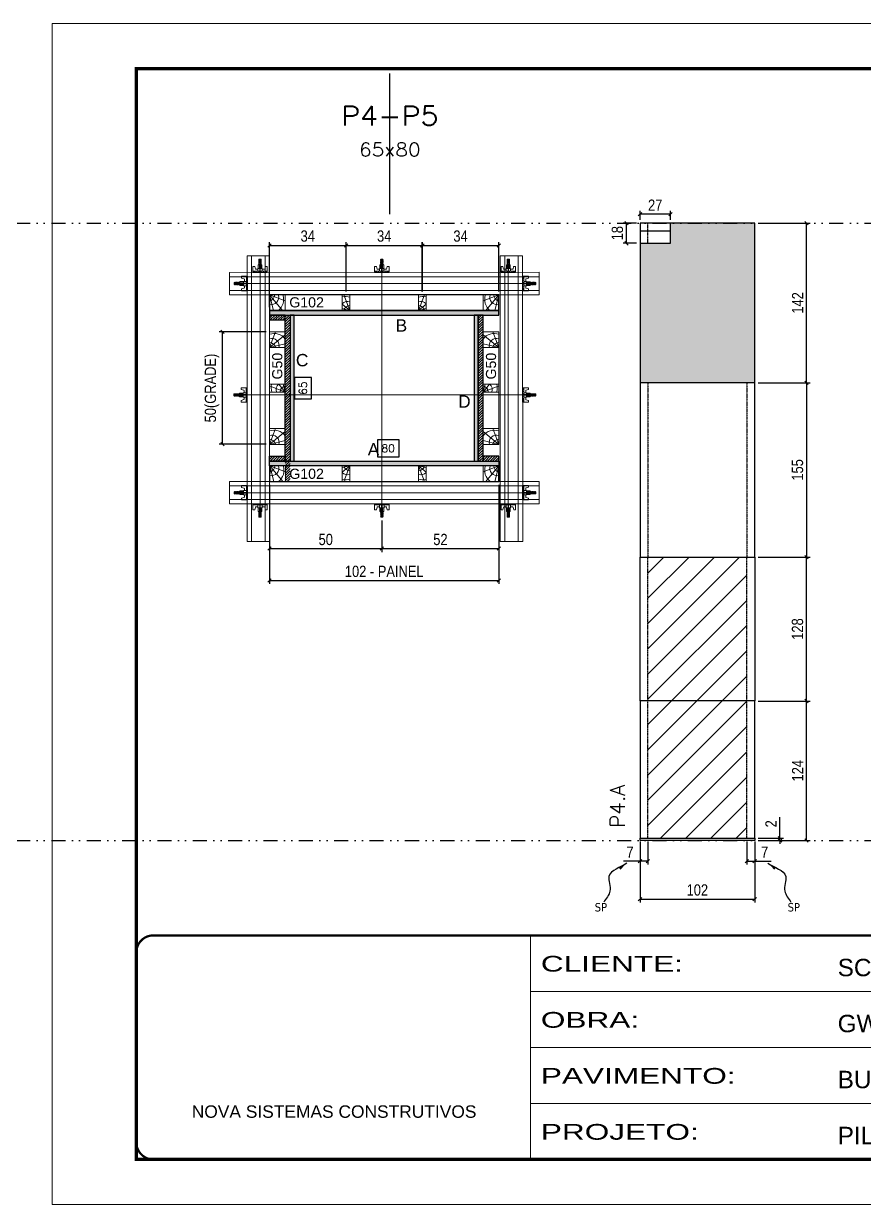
# Model space of a CAD drawing. Extents: x 13379 to 23315, y 867 to 16997.
# Drawn here: x 14361 to 15108, y 13501 to 14551 of the extents above; entities that cross this region are included whole.
import ezdxf
from ezdxf.enums import TextEntityAlignment as Align

# ---------------------------------------------------------------- set-up
doc = ezdxf.new("R2010")
doc.units = 0
for name, pattern in [('CONTINUO', [0]), ('DASHED', [0.75, 0.5, -0.25]), ('DIVIDE2', [0.625, 0.25, -0.125, 0, -0.125, 0, -0.125]), ('HIDDEN', [0.375, 0.25, -0.125])]:
    doc.linetypes.add(name, pattern=pattern)
for name, color, linetype in [('CHAPA', 1, 'Continuous'), ('COTA', 241, 'Continuous'), ('MEIO_PONT', 93, 'Continuous'), ('Nível', 160, 'Continuous'), ('Painéis', 200, 'Continuous'), ('SARR_2.2x7', 40, 'Continuous'), ('SARRAFO', 251, 'Continuous'), ('Sarrafo de Pressão', 42, 'HIDDEN'), ('texto', 7, 'Continuous'), ('Texto de Titulo', 7, 'Continuous'), ('Texto Qtd Sarr', 242, 'Continuous'), ('TEXTO_GERAL', 7, 'Continuous')]:
    doc.layers.add(name, color=color, linetype=linetype)
for name, color, linetype, lineweight in [('Folhas', 255, 'Continuous', 9), ('Hachura', 251, 'Continuous', 9), ('Madeira', 126, 'Continuous', 18), ('Perfil Metálico', 224, 'Continuous', 18), ('SARRAFO DE PRESSAO', 251, 'DASHED', 9), ('Texto Seção', 7, 'Continuous', 15)]:
    doc.layers.add(name, color=color, linetype=linetype, lineweight=lineweight)
doc.styles.add('ARIAL', font='arial.ttf')
doc.styles.add('COTA TECNICA', font='techl___.ttf', dxfattribs={"height": 10})
doc.styles.add('COTA TECNICA 2X', font='techl___.ttf', dxfattribs={"height": 10})
doc.styles.add('COTA TECNICA-50', font='techl___.ttf', dxfattribs={"height": 10})
doc.styles.add('REGUA-120', font='ROMANS.shx', dxfattribs={"height": 15})
doc.styles.add('ROMANS', font='romans.shx')
doc.styles.add('SANSSERIF', font='sas_____.pfb')
doc.styles.get("Standard").update_dxf_attribs({"font": 'arial.ttf'})
doc.styles.add('Tecnologia', font='')
doc.styles.get('Tecnologia').set_extended_font_data('Forgotten Futurist')
doc.dimstyles.new('COTA PAINEL-50', dxfattribs={"dimtxt": 10, "dimasz": 3, "dimexe": 3, "dimexo": 3, "dimgap": 3, "dimtad": 1, "dimdec": 1, "dimzin": 12, "dimdsep": 46, "dimtxsty": 'COTA TECNICA-50', "dimblk1": 'OBLIQUE', "dimblk2": 'OBLIQUE', "dimsah": 1, "dimcen": 0.9, "dimclrd": 4, "dimclre": 4, "dimclrt": 240, "dimadec": 1, "dimazin": 3, "dimtfac": 1, "dimtdec": 1, "dimtmove": 0, "dimatfit": 3, "dimfxl": 1, "dimtolj": 1, "dimtzin": 12, "dimarcsym": 0})
doc.dimstyles.new('PAINEL', dxfattribs={"dimtxt": 10, "dimasz": 3, "dimexe": 3, "dimexo": 3, "dimgap": 3, "dimtad": 1, "dimdec": 1, "dimzin": 12, "dimdsep": 46, "dimtxsty": 'COTA TECNICA', "dimblk1": 'OBLIQUE', "dimblk2": 'OBLIQUE', "dimsah": 1, "dimcen": 0.9, "dimclrd": 4, "dimclre": 4, "dimclrt": 240, "dimadec": 1, "dimazin": 3, "dimtfac": 1, "dimtdec": 1, "dimtmove": 0, "dimatfit": 3, "dimfxl": 1, "dimtolj": 1, "dimtzin": 12, "dimarcsym": 0})
doc.dimstyles.new('SECAO PILAR', dxfattribs={"dimtxt": 10, "dimasz": 3, "dimexe": 3, "dimexo": 3, "dimgap": 3, "dimtad": 1, "dimdec": 1, "dimlfac": 0.5, "dimzin": 12, "dimdsep": 46, "dimtxsty": 'COTA TECNICA 2X', "dimblk1": 'OBLIQUE', "dimblk2": 'OBLIQUE', "dimsah": 1, "dimcen": 0.9, "dimclrd": 256, "dimclre": 256, "dimclrt": 256, "dimadec": 1, "dimazin": 3, "dimtfac": 1, "dimtdec": 1, "dimtmove": 0, "dimatfit": 3, "dimfxl": 1, "dimtolj": 1, "dimtzin": 12, "dimarcsym": 0})
doc.dimstyles.new('SECÇÃO 2', dxfattribs={"dimtxt": 7, "dimasz": 6, "dimexe": 0.18, "dimexo": 2, "dimgap": -4, "dimtad": 3, "dimdec": 1, "dimlfac": 0.5, "dimzin": 12, "dimdsep": 46, "dimtxsty": 'ROMANS', "dimblk": 'ARCHTICK', "dimcen": 0.09, "dimse1": 1, "dimse2": 1, "dimsd1": 1, "dimsd2": 1, "dimclrd": 180, "dimclre": 5, "dimclrt": 1, "dimadec": 0, "dimazin": 3, "dimtfac": 1, "dimtdec": 1, "dimtofl": 0, "dimtmove": 0, "dimatfit": 3, "dimldrblk": 'ARCHTICK', "dimfxl": 1, "dimtolj": 1, "dimtzin": 0, "dimarcsym": 0})
doc.dimstyles.get("Standard").update_dxf_attribs({"dimtxt": 0.18, "dimasz": 0.18, "dimexe": 0.18, "dimexo": 0.0625, "dimgap": 0.09, "dimtad": 0, "dimtih": 1, "dimtoh": 1, "dimdec": 4, "dimzin": 0, "dimdsep": 46, "dimtxsty": 'Standard', "dimcen": 0.09, "dimadec": 0, "dimazin": 0, "dimtfac": 1, "dimtdec": 4, "dimtofl": 0, "dimtmove": 0, "dimatfit": 3, "dimfxl": 1, "dimtolj": 1, "dimtzin": 0, "dimarcsym": 0})

# ---------------------------------------------------------------- blocks, each defined once
blk = doc.blocks.new('9999999999')
at = {"color": 30, "linetype": 'CONTINUO'}
for p, q in [((98564.6, 34230.2), (98564.6, 34429.4)), ((98564.6, 34379.6), (99584, 34379.6)), ((98564.6, 34329.8), (99488, 34329.8)), ((99584, 34329.8), (99488, 34329.8)), ((99488, 34329.8), (99488, 34230.2)), ((98564.6, 34280), (99488, 34280))]:
    blk.add_line(p, q, dxfattribs=at)
at = {"color": 30, "linetype": 'CONTINUO', "const_width": 2}
blk.add_lwpolyline([(99584, 34230.2), (99584, 34414.4, 0.414214), (99569, 34429.4), (98229, 34429.4, 0.414214), (98214, 34414.4), (98214, 34245.2, 0.414214), (98229, 34230.2), (99584, 34230.2)], format="xyb", dxfattribs=at)
at = {"layer": 'Folhas'}
blk.add_lwpolyline([(98139, 34190.2), (99624, 34190.2), (99624, 35240.2), (98139, 35240.2)], close=True, dxfattribs=at)
at = {"layer": 'Folhas', "color": 30, "const_width": 3}
blk.add_lwpolyline([(98214, 34230.2), (99584, 34230.2), (99584, 35200.2), (98214, 35200.2)], close=True, dxfattribs=at)
at = {"color": 7, "linetype": 'Continuous', "ltscale": 5, "style": 'ARIAL'}
for s, height, p in [('SCHWARTZ', 15.48, (98837.7, 34393.1)), ('GWT', 15.48, (98837.7, 34343.3)), ('BUSINESS CENTER E LAZER', 15.483, (98837.7, 34293.5)), ('NOVA SISTEMAS CONSTRUTIVOS', 11.059, (98263.2, 34267.2)), ('PILARES', 15.48, (98837.7, 34243.7))]:
    blk.add_text(s, height=height, dxfattribs=at).set_placement(p)
at = {"layer": 'Folhas', "color": 7, "style": 'Tecnologia', "width": 1.5}
for s, p in [('CLIENTE:', (98573.7, 34397.2)), ('OBRA:', (98573.7, 34347.3)), ('PAVIMENTO:', (98573.7, 34297.5)), ('PROJETO:', (98573.7, 34247.7))]:
    blk.add_text(s, height=14, dxfattribs=at).set_placement(p)
blk = doc.blocks.new('*D157')
at = {"layer": 'COTA', "color": 180, "lineweight": -2, "transparency": 16777216}
for p, q in [((14616.6, 14236.7), (14601.6, 14236.7)), ((14601.6, 14236.7), (14601.6, 14217.7)), ((14616.6, 14217.7), (14616.6, 14236.7)), ((14601.6, 14217.7), (14616.6, 14217.7))]:
    blk.add_line(p, q, dxfattribs=at)
at = {"layer": 'Defpoints', "color": 0, "transparency": 16777216}
for p in [(14618.7, 14292.2), (14618.7, 14162.2), (14620.6, 14162.2)]:
    blk.add_point(p, dxfattribs=at)
at = {"layer": 'COTA', "color": 1, "transparency": 16777216, "insert": (14609.1, 14227.2), "char_height": 7, "attachment_point": 5, "rotation": 90, "style": 'ROMANS'}
blk.add_mtext('\\A1;65', dxfattribs=at)
blk = doc.blocks.new('_ArchTick')
at = {"color": 0, "linetype": 'ByBlock', "const_width": 0.15}
blk.add_lwpolyline([(-0.5, -0.5), (0.5, 0.5)], dxfattribs=at)
blk = doc.blocks.new('*D158')
at = {"layer": 'COTA', "color": 180, "lineweight": -2, "transparency": 16777216}
for p, q in [((14694.6, 14181.2), (14675.3, 14181.2)), ((14675.3, 14181.2), (14675.3, 14166.2)), ((14694.6, 14166.2), (14694.6, 14181.2)), ((14675.3, 14166.2), (14694.6, 14166.2))]:
    blk.add_line(p, q, dxfattribs=at)
at = {"layer": 'Defpoints', "color": 0, "transparency": 16777216}
for p in [(14601.4, 14162.2), (14761.4, 14162.2), (14761.4, 14162.2)]:
    blk.add_point(p, dxfattribs=at)
at = {"layer": 'COTA', "color": 1, "transparency": 16777216, "insert": (14684.9, 14173.7), "char_height": 7, "attachment_point": 5, "style": 'ROMANS'}
blk.add_mtext('\\A1;80', dxfattribs=at)
blk = doc.blocks.new('_Oblique')
at = {"color": 0, "linetype": 'ByBlock', "lineweight": -2}
blk.add_line((-0.5, -0.5), (0.5, 0.5), dxfattribs=at)
blk = doc.blocks.new('*D159')
at = {"layer": 'COTA', "lineweight": -2, "transparency": 16777216}
for p, q in [((14579.4, 14141.2), (14579.4, 14053.1)), ((14783.4, 14141.3), (14783.4, 14053.1)), ((14579.4, 14056.1), (14783.4, 14056.1))]:
    blk.add_line(p, q, dxfattribs=at)
at = {"layer": 'Defpoints', "color": 0, "transparency": 16777216}
for p in [(14579.4, 14144.2), (14783.4, 14144.3), (14783.4, 14056.1)]:
    blk.add_point(p, dxfattribs=at)
at = {"layer": 'COTA', "lineweight": -2, "transparency": 16777216, "xscale": 3, "yscale": 3, "zscale": 3, "rotation": 180}
blk.add_blockref('_Oblique', (14579.4, 14056.1), dxfattribs=at)
at = {"layer": 'COTA', "lineweight": -2, "transparency": 16777216, "xscale": 3, "yscale": 3, "zscale": 3}
blk.add_blockref('_Oblique', (14783.4, 14056.1), dxfattribs=at)
at = {"layer": 'COTA', "transparency": 16777216, "insert": (14681.4, 14064.2), "char_height": 10, "attachment_point": 5, "style": 'COTA TECNICA 2X'}
blk.add_mtext('\\A1;102 - PAINEL', dxfattribs=at)
blk = doc.blocks.new('*D160')
at = {"layer": 'COTA', "lineweight": -2, "transparency": 16777216}
for p, q in [((14576.4, 14277.2), (14534.6, 14277.2)), ((14537.6, 14177.3), (14537.6, 14277.2)), ((14576.4, 14177.3), (14534.6, 14177.3))]:
    blk.add_line(p, q, dxfattribs=at)
at = {"layer": 'Defpoints', "color": 0, "transparency": 16777216}
for p in [(14537.6, 14277.2), (14579.4, 14277.2), (14579.4, 14177.3)]:
    blk.add_point(p, dxfattribs=at)
at = {"layer": 'COTA', "lineweight": -2, "transparency": 16777216, "xscale": 3, "yscale": 3, "zscale": 3}
for p, rotation in [((14537.6, 14277.2), 90), ((14537.6, 14177.3), 270)]:
    blk.add_blockref('_Oblique', p, dxfattribs=dict(at, rotation=rotation))
at = {"layer": 'COTA', "transparency": 16777216, "insert": (14528.3, 14227.3), "char_height": 10, "attachment_point": 5, "rotation": 90, "style": 'COTA TECNICA 2X'}
blk.add_mtext('\\A1;50(GRADE)', dxfattribs=at)
blk = doc.blocks.new('*D161')
at = {"layer": 'COTA', "lineweight": -2, "transparency": 16777216}
for p, q in [((14579.4, 14141.2), (14579.4, 14081.5)), ((14679.3, 14109.4), (14679.3, 14081.5)), ((14579.4, 14084.5), (14679.3, 14084.5))]:
    blk.add_line(p, q, dxfattribs=at)
at = {"layer": 'Defpoints', "color": 0, "transparency": 16777216}
for p in [(14579.4, 14144.2), (14679.3, 14112.4), (14679.3, 14084.5)]:
    blk.add_point(p, dxfattribs=at)
at = {"layer": 'COTA', "lineweight": -2, "transparency": 16777216, "xscale": 3, "yscale": 3, "zscale": 3, "rotation": 180}
blk.add_blockref('_Oblique', (14579.4, 14084.5), dxfattribs=at)
at = {"layer": 'COTA', "lineweight": -2, "transparency": 16777216, "xscale": 3, "yscale": 3, "zscale": 3}
blk.add_blockref('_Oblique', (14679.3, 14084.5), dxfattribs=at)
at = {"layer": 'COTA', "transparency": 16777216, "insert": (14629.4, 14092.6), "char_height": 10, "attachment_point": 5, "style": 'COTA TECNICA 2X'}
blk.add_mtext('\\A1;50', dxfattribs=at)
blk = doc.blocks.new('*D162')
at = {"layer": 'COTA', "lineweight": -2, "transparency": 16777216}
for p, q in [((14783.4, 14141.2), (14783.4, 14081.5)), ((14679.3, 14109.4), (14679.3, 14081.5)), ((14679.3, 14084.5), (14783.4, 14084.5))]:
    blk.add_line(p, q, dxfattribs=at)
at = {"layer": 'Defpoints', "color": 0, "transparency": 16777216}
for p in [(14783.4, 14144.2), (14679.3, 14112.4), (14783.4, 14084.5)]:
    blk.add_point(p, dxfattribs=at)
at = {"layer": 'COTA', "lineweight": -2, "transparency": 16777216, "xscale": 3, "yscale": 3, "zscale": 3, "rotation": 180}
blk.add_blockref('_Oblique', (14679.3, 14084.5), dxfattribs=at)
at = {"layer": 'COTA', "lineweight": -2, "transparency": 16777216, "xscale": 3, "yscale": 3, "zscale": 3}
blk.add_blockref('_Oblique', (14783.4, 14084.5), dxfattribs=at)
at = {"layer": 'COTA', "transparency": 16777216, "insert": (14731.4, 14092.6), "char_height": 10, "attachment_point": 5, "style": 'COTA TECNICA 2X'}
blk.add_mtext('\\A1;52', dxfattribs=at)
blk = doc.blocks.new('titulo1')
at = {"layer": 'Defpoints', "color": 252, "linetype": 'HIDDEN', "ltscale": 2}
blk.add_line((0, 0), (0, 125), dxfattribs=at)
at = {"layer": 'Defpoints', "style": 'ROMANS', "oblique": 15}
blk.add_attdef('FOLHA', text='', height=10, dxfattribs=at).set_placement((0, 15.6), align=Align.MIDDLE_CENTER)
at = {"layer": 'Texto Qtd Sarr', "color": 3, "style": 'ROMANS', "oblique": 15}
for tag, height, p in [('TITULO', 17, (0, 71.4)), ('SEÇÃO', 12, (0, 41.5))]:
    blk.add_attdef(tag, text='', height=height, dxfattribs=at).set_placement(p, align=Align.MIDDLE_CENTER)
blk = doc.blocks.new('PONTALETE')
at = {"layer": 'Madeira'}
for q in [(2.71, 7), (7, 5.76), (7, 1.74)]:
    blk.add_line((0, 0), q, dxfattribs=at)
blk.add_lwpolyline([(0, 0), (7, 0), (7, 7), (0, 7)], close=True, dxfattribs=at)
for centre, radius, start, end in [((2.04, 0.06), 6.23, 37.2818, 109.0913), ((1.09, 0.9), 3.19, 343.603, 109.9847), ((-0.21, -0.78), 3.09, 14.6322, 86.0383)]:
    blk.add_arc(centre, radius, start, end, dxfattribs=at)
blk = doc.blocks.new('*D163')
at = {"layer": 'COTA', "lineweight": -2, "transparency": 16777216}
for p, q in [((14579.4, 14299.2), (14579.4, 14357.1)), ((14579.4, 14354.1), (14647.5, 14354.1)), ((14647.5, 14313.2), (14647.5, 14357.1))]:
    blk.add_line(p, q, dxfattribs=at)
at = {"layer": 'Defpoints', "color": 0, "transparency": 16777216}
for p in [(14647.5, 14354.1), (14647.5, 14310.2), (14579.4, 14296.2)]:
    blk.add_point(p, dxfattribs=at)
at = {"layer": 'COTA', "lineweight": -2, "transparency": 16777216, "xscale": 3, "yscale": 3, "zscale": 3, "rotation": 180}
blk.add_blockref('_Oblique', (14579.4, 14354.1), dxfattribs=at)
at = {"layer": 'COTA', "lineweight": -2, "transparency": 16777216, "xscale": 3, "yscale": 3, "zscale": 3}
blk.add_blockref('_Oblique', (14647.5, 14354.1), dxfattribs=at)
at = {"layer": 'COTA', "transparency": 16777216, "insert": (14613.4, 14362.4), "char_height": 10, "attachment_point": 5, "style": 'COTA TECNICA 2X'}
blk.add_mtext('\\A1;34', dxfattribs=at)
blk = doc.blocks.new('MEIO PONTALETE')
at = {"layer": 'Madeira'}
for q in [(2.71, 7), (3.5, 2.88), (3.5, 0.87)]:
    blk.add_line((0, 0), q, dxfattribs=at)
blk.add_lwpolyline([(0, 0), (3.5, 0), (3.5, 7), (0, 7)], close=True, dxfattribs=at)
for centre, radius, start, end in [((2.04, 0.06), 6.23, 76.4499, 109.0913), ((1.09, 0.9), 3.19, 40.9063, 109.9847), ((-0.21, -0.78), 3.09, 14.6322, 86.0383)]:
    blk.add_arc(centre, radius, start, end, dxfattribs=at)
blk = doc.blocks.new('*D165')
at = {"layer": 'COTA', "lineweight": -2, "transparency": 16777216}
for p, q in [((14647.5, 14313.2), (14647.5, 14357.1)), ((14647.5, 14354.1), (14715.4, 14354.1)), ((14715.4, 14313.2), (14715.4, 14357.1))]:
    blk.add_line(p, q, dxfattribs=at)
at = {"layer": 'Defpoints', "color": 0, "transparency": 16777216}
for p in [(14715.4, 14354.1), (14647.5, 14310.2), (14715.4, 14310.2)]:
    blk.add_point(p, dxfattribs=at)
at = {"layer": 'COTA', "lineweight": -2, "transparency": 16777216, "xscale": 3, "yscale": 3, "zscale": 3, "rotation": 180}
blk.add_blockref('_Oblique', (14647.5, 14354.1), dxfattribs=at)
at = {"layer": 'COTA', "lineweight": -2, "transparency": 16777216, "xscale": 3, "yscale": 3, "zscale": 3}
blk.add_blockref('_Oblique', (14715.4, 14354.1), dxfattribs=at)
at = {"layer": 'COTA', "transparency": 16777216, "insert": (14681.4, 14362.4), "char_height": 10, "attachment_point": 5, "style": 'COTA TECNICA 2X'}
blk.add_mtext('\\A1;34', dxfattribs=at)
blk = doc.blocks.new('C')
at = {"layer": 'Hachura', "color": 0}
for p, q in [((0, 3.22), (0, -3.22)), ((0.45, 3.22), (0, 3.22)), ((0.46, 3.16), (0, 3.16)), ((0.46, 3.05), (0, 3.05)), ((0.46, 2.88), (0, 2.88)), ((0, 2.75), (0, -1.16)), ((0.46, 2.65), (0, 2.65)), ((0.46, 2.23), (0, 2.23)), ((0.46, 1.51), (0, 1.51)), ((0.39, 0.49), (0.17, 0.49)), ((0.45, -3.23), (0.45, 3.22)), ((0.45, 3.22), (2.58, 3.22)), ((1.74, 0.97), (0.45, 0.97)), ((1.45, 0.1), (0.45, 0.1)), ((1.35, 1.94), (1.35, 0.96)), ((2.58, 2.39), (1.47, 2.09)), ((1.74, -0.97), (1.74, 0.97)), ((1.74, 0.97), (1.74, 0.84)), ((1.74, 0.97), (1.74, 0.84)), ((1.74, 0.84), (3.35, 0.84)), ((3.35, 0.45), (1.74, 0.45)), ((2.58, 3.22), (2.58, 2.39)), ((3.32, 0.84), (3.32, -0.84)), ((3.35, 0.84), (3.35, -0.84)), ((3.68, 0.45), (3.35, 0.45)), ((3.84, -0.52), (3.35, 0.45)), ((3.35, 0.06), (3.67, -0.57)), ((3.68, 0.45), (4.16, -0.52)), ((3.72, 0.5), (4.25, -0.57)), ((4.37, -0.55), (3.83, 0.53)), ((4.15, 0.45), (3.93, 0.45)), ((4.42, -0.52), (3.93, 0.45)), ((4.15, 0.45), (4.26, 0.45)), ((4.26, 0.45), (4.74, -0.52)), ((4.3, 0.5), (4.83, -0.57)), ((4.95, -0.55), (4.41, 0.53)), ((4.51, 0.45), (4.84, 0.45)), ((5, -0.52), (4.51, 0.45)), ((4.84, 0.45), (5.32, -0.52)), ((4.88, 0.5), (5.41, -0.57)), ((5.53, -0.55), (4.99, 0.53)), ((5.58, -0.52), (5.09, 0.45)), ((5.42, 0.45), (5.09, 0.45)), ((5.58, -0.52), (5.09, 0.45)), ((5.42, 0.45), (5.74, -0.19)), ((5.46, 0.5), (5.74, -0.07)), ((5.74, 0.19), (5.57, 0.53)), ((5.74, 0.32), (5.68, 0.45)), ((5.68, 0.45), (5.74, 0.45)), ((5.74, 0.45), (5.9, 0.29)), ((5.74, 0.45), (5.74, -0.52)), ((5.9, -0.36), (5.9, 0.29)), ((0.45, 0), (0, 0)), ((0.46, -1.52), (0, -1.52)), ((0.46, -2.23), (0, -2.23)), ((0.46, -2.65), (0, -2.65)), ((0.46, -2.88), (0, -2.88)), ((0.46, -3.05), (0, -3.05)), ((0.46, -3.16), (0, -3.16)), ((0, -3.22), (2.57, -3.22)), ((0.08, -0.48), (0.29, -0.48)), ((0.29, -0.48), (0.4, -0.48)), ((0.45, 0), (0.45, -0.97)), ((0.45, -0.16), (1.45, -0.16)), ((0.45, -0.65), (0.45, -0.32)), ((0.45, -3.23), (0.45, -0.65)), ((0.45, -0.97), (1.74, -0.97)), ((1.35, -1.94), (1.35, -0.97)), ((2.58, -2.39), (1.47, -2.1)), ((3.35, -0.32), (1.74, -0.32)), ((3.35, -0.84), (1.74, -0.84)), ((2.58, -3.23), (2.58, -2.39)), ((3.35, -0.07), (3.58, -0.52)), ((3.35, -0.52), (3.58, -0.52)), ((3.84, -0.52), (4.16, -0.52)), ((4.42, -0.52), (4.74, -0.52)), ((4.63, -0.52), (4.74, -0.52)), ((5, -0.52), (5.32, -0.52)), ((5.58, -0.52), (5.74, -0.52)), ((5.74, -0.52), (5.9, -0.36)), ((5.74, -0.52), (5.74, -0.52))]:
    blk.add_line(p, q, dxfattribs=at)
for centre, radius, start, end in [((1.52, 1.94), 0.161, 104.7436, 180), ((1.44, -0.03), 0.129, 272.695, 87.305), ((3.81, 0.39), 0.143, 25.5688, 154.4312), ((4.39, 0.39), 0.143, 25.5688, 154.4312), ((4.97, 0.39), 0.143, 25.5688, 154.4312), ((5.55, 0.39), 0.143, 25.5688, 154.4312), ((0.17, -0.37), 0.174, 221.744, 317.8592), ((1.52, -1.94), 0.161, 180, 255.2564), ((3.71, -0.4), 0.174, 222.1408, 318.256), ((4.29, -0.4), 0.174, 222.1408, 318.256), ((4.87, -0.4), 0.174, 222.1408, 318.256), ((5.45, -0.4), 0.174, 222.1408, 318.256), ((5.61, -0.4), 0.174, 317.8592, 318.256)]:
    blk.add_arc(centre, radius, start, end, dxfattribs=at)
blk = doc.blocks.new('*D164')
at = {"layer": 'COTA', "lineweight": -2, "transparency": 16777216}
for p, q in [((14715.3, 14313.2), (14715.3, 14357.1)), ((14715.3, 14354.1), (14783.4, 14354.1)), ((14783.4, 14313.2), (14783.4, 14357.1))]:
    blk.add_line(p, q, dxfattribs=at)
at = {"layer": 'Defpoints', "color": 0, "transparency": 16777216}
for p in [(14783.4, 14354.1), (14715.3, 14310.2), (14783.4, 14310.2)]:
    blk.add_point(p, dxfattribs=at)
at = {"layer": 'COTA', "lineweight": -2, "transparency": 16777216, "xscale": 3, "yscale": 3, "zscale": 3, "rotation": 180}
blk.add_blockref('_Oblique', (14715.3, 14354.1), dxfattribs=at)
at = {"layer": 'COTA', "lineweight": -2, "transparency": 16777216, "xscale": 3, "yscale": 3, "zscale": 3}
blk.add_blockref('_Oblique', (14783.4, 14354.1), dxfattribs=at)
at = {"layer": 'COTA', "transparency": 16777216, "insert": (14749.3, 14362.4), "char_height": 10, "attachment_point": 5, "style": 'COTA TECNICA 2X'}
blk.add_mtext('\\A1;34', dxfattribs=at)
blk = doc.blocks.new('*D166')
at = {"layer": 'COTA', "color": 4, "lineweight": -2, "transparency": 16777216}
for p, q in [((14908.9, 13824), (14908.9, 13769.8)), ((15010.9, 13824), (15010.9, 13769.8)), ((14908.9, 13772.8), (15010.9, 13772.8))]:
    blk.add_line(p, q, dxfattribs=at)
at = {"layer": 'Defpoints', "color": 0, "transparency": 16777216}
for p in [(14908.9, 13827), (15010.9, 13827), (15010.9, 13772.8)]:
    blk.add_point(p, dxfattribs=at)
at = {"layer": 'COTA', "color": 4, "lineweight": -2, "transparency": 16777216, "xscale": 3, "yscale": 3, "zscale": 3, "rotation": 180}
blk.add_blockref('_Oblique', (14908.9, 13772.8), dxfattribs=at)
at = {"layer": 'COTA', "color": 4, "lineweight": -2, "transparency": 16777216, "xscale": 3, "yscale": 3, "zscale": 3}
blk.add_blockref('_Oblique', (15010.9, 13772.8), dxfattribs=at)
at = {"layer": 'COTA', "color": 240, "transparency": 16777216, "insert": (14959.9, 13780.9), "char_height": 10, "attachment_point": 5, "style": 'COTA TECNICA'}
blk.add_mtext('\\A1;102', dxfattribs=at)
blk = doc.blocks.new('*D167')
at = {"layer": 'COTA', "color": 4, "lineweight": -2, "transparency": 16777216}
for p, q in [((15013.9, 13949), (15060.1, 13949)), ((15057.1, 13825), (15057.1, 13949)), ((15013.9, 13825), (15060.1, 13825))]:
    blk.add_line(p, q, dxfattribs=at)
at = {"layer": 'Defpoints', "color": 0, "transparency": 16777216}
for p in [(15010.9, 13949), (15057.1, 13949), (15010.9, 13825)]:
    blk.add_point(p, dxfattribs=at)
at = {"layer": 'COTA', "color": 4, "lineweight": -2, "transparency": 16777216, "xscale": 3, "yscale": 3, "zscale": 3}
for p, rotation in [((15057.1, 13949), 90), ((15057.1, 13825), 270)]:
    blk.add_blockref('_Oblique', p, dxfattribs=dict(at, rotation=rotation))
at = {"layer": 'COTA', "color": 240, "transparency": 16777216, "insert": (15049.1, 13887), "char_height": 10, "attachment_point": 5, "rotation": 90, "style": 'COTA TECNICA-50'}
blk.add_mtext('\\A1;124', dxfattribs=at)
blk = doc.blocks.new('*D168')
at = {"layer": 'COTA', "color": 4, "lineweight": -2, "transparency": 16777216}
for p, q in [((15033.4, 13827), (15033.4, 13845.8)), ((15013.9, 13827), (15036.4, 13827)), ((15013.9, 13825), (15036.4, 13825)), ((15033.4, 13825), (15033.4, 13827)), ((15033.4, 13825), (15033.4, 13822))]:
    blk.add_line(p, q, dxfattribs=at)
at = {"layer": 'Defpoints', "color": 0, "transparency": 16777216}
for p in [(15010.9, 13827), (15010.9, 13825), (15033.4, 13825)]:
    blk.add_point(p, dxfattribs=at)
at = {"layer": 'COTA', "color": 4, "lineweight": -2, "transparency": 16777216, "xscale": 3, "yscale": 3, "zscale": 3}
for p, rotation in [((15033.4, 13827), 270), ((15033.4, 13825), 90)]:
    blk.add_blockref('_Oblique', p, dxfattribs=dict(at, rotation=rotation))
at = {"layer": 'COTA', "color": 240, "transparency": 16777216, "insert": (15025.4, 13839.8), "char_height": 10, "attachment_point": 5, "rotation": 90, "style": 'COTA TECNICA-50'}
blk.add_mtext('\\A1;2', dxfattribs=at)
blk = doc.blocks.new('*D169')
at = {"layer": 'COTA', "color": 4, "lineweight": -2, "transparency": 16777216}
for p, q in [((14908.9, 13822), (14908.9, 13803.5)), ((14915.9, 13824), (14915.9, 13803.5)), ((14908.9, 13806.5), (14894.2, 13806.5)), ((14915.9, 13806.5), (14908.9, 13806.5))]:
    blk.add_line(p, q, dxfattribs=at)
at = {"layer": 'Defpoints', "color": 0, "transparency": 16777216}
for p in [(14908.9, 13825), (14915.9, 13827), (14908.9, 13806.5)]:
    blk.add_point(p, dxfattribs=at)
at = {"layer": 'COTA', "color": 4, "lineweight": -2, "transparency": 16777216, "xscale": 3, "yscale": 3, "zscale": 3, "rotation": 180}
blk.add_blockref('_Oblique', (14908.9, 13806.5), dxfattribs=at)
at = {"layer": 'COTA', "color": 4, "lineweight": -2, "transparency": 16777216, "xscale": 3, "yscale": 3, "zscale": 3}
blk.add_blockref('_Oblique', (14915.9, 13806.5), dxfattribs=at)
at = {"layer": 'COTA', "color": 240, "transparency": 16777216, "insert": (14900, 13814.6), "char_height": 10, "attachment_point": 5, "style": 'COTA TECNICA-50'}
blk.add_mtext('\\A1;7', dxfattribs=at)
blk = doc.blocks.new('*D170')
at = {"layer": 'COTA', "color": 4, "lineweight": -2, "transparency": 16777216}
for p, q in [((15003.9, 13824), (15003.9, 13803.5)), ((15010.9, 13822), (15010.9, 13803.5)), ((15003.9, 13806.5), (15010.9, 13806.5)), ((15010.9, 13806.5), (15025.6, 13806.5))]:
    blk.add_line(p, q, dxfattribs=at)
at = {"layer": 'Defpoints', "color": 0, "transparency": 16777216}
for p in [(15003.9, 13827), (15010.9, 13825), (15010.9, 13806.5)]:
    blk.add_point(p, dxfattribs=at)
at = {"layer": 'COTA', "color": 4, "lineweight": -2, "transparency": 16777216, "xscale": 3, "yscale": 3, "zscale": 3, "rotation": 180}
blk.add_blockref('_Oblique', (15003.9, 13806.5), dxfattribs=at)
at = {"layer": 'COTA', "color": 4, "lineweight": -2, "transparency": 16777216, "xscale": 3, "yscale": 3, "zscale": 3}
blk.add_blockref('_Oblique', (15010.9, 13806.5), dxfattribs=at)
at = {"layer": 'COTA', "color": 240, "transparency": 16777216, "insert": (15019.8, 13814.6), "char_height": 10, "attachment_point": 5, "style": 'COTA TECNICA-50'}
blk.add_mtext('\\A1;7', dxfattribs=at)
blk = doc.blocks.new('*D186')
at = {"layer": 'COTA', "color": 4, "linetype": 'ByBlock', "lineweight": -2, "transparency": 16777216}
for p, q in [((15013.9, 14077), (15060.1, 14077)), ((15057.1, 13949), (15057.1, 14077)), ((15013.9, 13949), (15060.1, 13949))]:
    blk.add_line(p, q, dxfattribs=at)
at = {"layer": 'Defpoints', "color": 0, "linetype": 'ByBlock', "transparency": 16777216}
for p in [(15010.9, 14077), (15057.1, 14077), (15010.9, 13949)]:
    blk.add_point(p, dxfattribs=at)
at = {"layer": 'COTA', "color": 4, "linetype": 'ByBlock', "lineweight": -2, "transparency": 16777216, "xscale": 3, "yscale": 3, "zscale": 3}
for p, rotation in [((15057.1, 14077), 90), ((15057.1, 13949), 270)]:
    blk.add_blockref('_Oblique', p, dxfattribs=dict(at, rotation=rotation))
at = {"layer": 'COTA', "color": 240, "linetype": 'ByBlock', "transparency": 16777216, "insert": (15049, 14013), "char_height": 10, "attachment_point": 5, "rotation": 90, "style": 'COTA TECNICA'}
blk.add_mtext('\\A1;128', dxfattribs=at)
blk = doc.blocks.new('*D187')
at = {"layer": 'COTA', "color": 4, "lineweight": -2, "transparency": 16777216}
for p, q in [((15013.9, 14232), (15060.1, 14232)), ((15057.1, 14232), (15057.1, 14077)), ((15013.9, 14077), (15060.1, 14077))]:
    blk.add_line(p, q, dxfattribs=at)
at = {"layer": 'Defpoints', "color": 0, "transparency": 16777216}
for p in [(15010.9, 14232), (15010.9, 14077), (15057.1, 14077)]:
    blk.add_point(p, dxfattribs=at)
at = {"layer": 'COTA', "color": 4, "lineweight": -2, "transparency": 16777216, "xscale": 3, "yscale": 3, "zscale": 3}
for p, rotation in [((15057.1, 14232), 90), ((15057.1, 14077), 270)]:
    blk.add_blockref('_Oblique', p, dxfattribs=dict(at, rotation=rotation))
at = {"layer": 'COTA', "color": 240, "transparency": 16777216, "insert": (15049, 14154.5), "char_height": 10, "attachment_point": 5, "rotation": 90, "style": 'COTA TECNICA'}
blk.add_mtext('\\A1;155', dxfattribs=at)
blk = doc.blocks.new('*D188')
at = {"layer": 'COTA', "color": 4, "lineweight": -2, "transparency": 16777216}
for p, q in [((15013.9, 14374), (15060.1, 14374)), ((15057.1, 14232), (15057.1, 14374)), ((15013.9, 14232), (15060.1, 14232))]:
    blk.add_line(p, q, dxfattribs=at)
at = {"layer": 'Defpoints', "color": 0, "transparency": 16777216}
for p in [(15010.9, 14374), (15057.1, 14374), (15010.9, 14232)]:
    blk.add_point(p, dxfattribs=at)
at = {"layer": 'COTA', "color": 4, "lineweight": -2, "transparency": 16777216, "xscale": 3, "yscale": 3, "zscale": 3}
for p, rotation in [((15057.1, 14374), 90), ((15057.1, 14232), 270)]:
    blk.add_blockref('_Oblique', p, dxfattribs=dict(at, rotation=rotation))
at = {"layer": 'COTA', "color": 240, "transparency": 16777216, "insert": (15049.1, 14303), "char_height": 10, "attachment_point": 5, "rotation": 90, "style": 'COTA TECNICA'}
blk.add_mtext('\\A1;142', dxfattribs=at)
blk = doc.blocks.new('*D191')
at = {"layer": 'COTA', "color": 4, "lineweight": -2, "transparency": 16777216}
for p, q in [((14908.9, 14377), (14908.9, 14384.8)), ((14935.9, 14381.8), (14908.9, 14381.8)), ((14935.9, 14377), (14935.9, 14384.8))]:
    blk.add_line(p, q, dxfattribs=at)
at = {"layer": 'Defpoints', "color": 0, "transparency": 16777216}
for p in [(14908.9, 14381.8), (14908.9, 14374), (14935.9, 14374)]:
    blk.add_point(p, dxfattribs=at)
at = {"layer": 'COTA', "color": 4, "lineweight": -2, "transparency": 16777216, "xscale": 3, "yscale": 3, "zscale": 3, "rotation": 180}
blk.add_blockref('_Oblique', (14908.9, 14381.8), dxfattribs=at)
at = {"layer": 'COTA', "color": 4, "lineweight": -2, "transparency": 16777216, "xscale": 3, "yscale": 3, "zscale": 3}
blk.add_blockref('_Oblique', (14935.9, 14381.8), dxfattribs=at)
at = {"layer": 'COTA', "color": 240, "transparency": 16777216, "insert": (14922.4, 14389.9), "char_height": 10, "attachment_point": 5, "style": 'COTA TECNICA'}
blk.add_mtext('\\A1;27', dxfattribs=at)
blk = doc.blocks.new('*D192')
at = {"layer": 'COTA', "color": 4, "lineweight": -2, "transparency": 16777216}
for p, q in [((14905.9, 14374), (14893.9, 14374)), ((14896.9, 14356), (14896.9, 14374)), ((14905.9, 14356), (14893.9, 14356))]:
    blk.add_line(p, q, dxfattribs=at)
at = {"layer": 'Defpoints', "color": 0, "transparency": 16777216}
for p in [(14896.9, 14374), (14908.9, 14374), (14908.9, 14356)]:
    blk.add_point(p, dxfattribs=at)
at = {"layer": 'COTA', "color": 4, "lineweight": -2, "transparency": 16777216, "xscale": 3, "yscale": 3, "zscale": 3}
for p, rotation in [((14896.9, 14374), 90), ((14896.9, 14356), 270)]:
    blk.add_blockref('_Oblique', p, dxfattribs=dict(at, rotation=rotation))
at = {"layer": 'COTA', "color": 240, "transparency": 16777216, "insert": (14888.8, 14365), "char_height": 10, "attachment_point": 5, "rotation": 90, "style": 'COTA TECNICA'}
blk.add_mtext('\\A1;18', dxfattribs=at)

msp = doc.modelspace()

# ---------------------------------------------------------------- hatches: boundary and pattern name
at = {"layer": 'COTA'}
h = msp.add_hatch(dxfattribs=at)
h.set_pattern_fill('AR-CONC', color=256, scale=0.03)
h.paths.add_polyline_path([(14908.9, 14232.02), (15010.9, 14232.02), (15010.9, 14374.02), (14935.9, 14374.02), (14935.9, 14356.02), (14908.9, 14356.02)])
at = {"layer": 'Hachura'}
h = msp.add_hatch(color=256, dxfattribs=at)
h.dxf.hatch_style = 1
h.paths.add_polyline_path([(14783.37, 14292.22), (14783.37, 14296.22), (14579.37, 14296.22), (14579.37, 14292.22)])
h = msp.add_hatch(dxfattribs=at)
h.set_pattern_fill('ANSI31', color=256, scale=0.5, angle=180, style=0)
h.set_pattern_definition([(225, (5455.423, -8637.1887), (1.12253202, -1.12253202), [])])
h.paths.add_polyline_path([(14593.37, 14292.22), (14593.37, 14287.82), (14579.37, 14287.82), (14579.37, 14292.22)])
h = msp.add_hatch(dxfattribs=at)
h.set_pattern_fill('ANSI31', color=256, scale=0.5, angle=180, style=0)
h.set_pattern_definition([(225, (5455.423, -8688.1887), (1.12253202, -1.12253202), [])])
h.paths.add_polyline_path([(14593.37, 14144.22), (14597.77, 14144.22), (14597.77, 14292.22), (14593.37, 14292.22)])
h = msp.add_hatch(color=256, dxfattribs=at)
h.dxf.hatch_style = 1
h.paths.add_polyline_path([(14597.77, 14162.22), (14601.37, 14162.22), (14601.37, 14292.22), (14597.77, 14292.22)])
h = msp.add_hatch(color=256, dxfattribs=at)
h.dxf.hatch_style = 1
h.paths.add_polyline_path([(14761.37, 14162.22), (14764.97, 14162.22), (14764.97, 14292.22), (14761.37, 14292.22)])
h = msp.add_hatch(dxfattribs=at)
h.set_pattern_fill('ANSI31', color=256, scale=0.5, angle=180, style=0)
h.set_pattern_definition([(225, (5280.423, -8688.1887), (1.12253202, -1.12253202), [])])
h.paths.add_polyline_path([(14769.37, 14162.22), (14764.97, 14162.22), (14764.97, 14292.22), (14769.37, 14292.22)])
h = msp.add_hatch(dxfattribs=at)
h.set_pattern_fill('ANSI31', color=256, scale=0.5, angle=180, style=0)
h.set_pattern_definition([(225, (5455.423, -8729.1887), (1.12253202, -1.12253202), [])])
h.paths.add_polyline_path([(14593.37, 14162.22), (14593.37, 14166.62), (14579.37, 14166.62), (14579.37, 14162.22)])
h = msp.add_hatch(dxfattribs=at)
h.set_pattern_fill('ANSI31', color=256, scale=0.5, angle=180, style=0)
h.set_pattern_definition([(225, (5280.423, -8729.1887), (1.12253202, -1.12253202), [])])
h.paths.add_polyline_path([(14769.37, 14162.22), (14769.37, 14166.62), (14783.37, 14166.62), (14783.37, 14162.22)])
h = msp.add_hatch(color=256, dxfattribs=at)
h.dxf.hatch_style = 1
h.paths.add_polyline_path([(14783.37, 14162.22), (14783.37, 14158.22), (14579.37, 14158.22), (14579.37, 14162.22)])
at = {"layer": 'Hachura', "linetype": 'ByBlock'}
h = msp.add_hatch(dxfattribs=at)
h.set_pattern_fill('ANSI31', color=256, scale=5)
h.paths.add_polyline_path([(14915.9, 13949.02), (15003.9, 13949.02), (15003.9, 14077.02), (14915.9, 14077.02)])
h.paths.add_polyline_path([(14915.9, 13827.02), (15003.9, 13827.02), (15003.9, 13949.02), (14915.9, 13949.02)])

# ---------------------------------------------------------------- linework, layer by layer
for points in [[(14783.37, 14296.22), (14783.37, 14310.22), (14579.37, 14310.17), (14579.37, 14296.22)], [(14783.37, 14144.22), (14783.37, 14158.22), (14579.65, 14158.17), (14579.37, 14144.22)]]:
    msp.add_lwpolyline(points, close=True)
at = {"layer": 'CHAPA'}
for points in [[(14783.37, 14292.22), (14783.37, 14296.22), (14579.37, 14296.22), (14579.37, 14292.22)], [(14597.77, 14162.22), (14601.37, 14162.22), (14601.37, 14292.22), (14597.77, 14292.22)], [(14761.37, 14162.22), (14764.97, 14162.22), (14764.97, 14292.22), (14761.37, 14292.22)], [(14783.37, 14162.22), (14783.37, 14158.22), (14579.37, 14158.22), (14579.37, 14162.22)]]:
    msp.add_lwpolyline(points, close=True, dxfattribs=at)
at = {"layer": 'COTA'}
for p, q in [((15010.9, 14374.02), (14935.9, 14374.02)), ((15010.9, 14232.02), (15010.9, 14374.02)), ((14908.9, 14356.02), (14908.9, 14232.02))]:
    msp.add_line(p, q, dxfattribs=at)
at = {"layer": 'Hachura'}
for p, q in [((14570.99, 14113.45), (14570.99, 14337.19)), ((14679.27, 14113.45), (14679.27, 14337.19)), ((14791.76, 14113.45), (14791.76, 14337.19)), ((14548.89, 14320.22), (14811.53, 14320.21)), ((14548.59, 14221.15), (14811.53, 14221.14)), ((14548.89, 14134.22), (14811.53, 14134.23))]:
    msp.add_line(p, q, dxfattribs=at)
at = {"layer": 'Madeira'}
for points in [[(14579.37, 14177.22), (14593.37, 14177.22), (14593.37, 14277.22), (14579.37, 14277.22)], [(14783.37, 14177.22), (14769.37, 14177.22), (14769.37, 14277.22), (14783.37, 14277.22)]]:
    msp.add_lwpolyline(points, close=True, dxfattribs=at)
at = {"layer": 'MEIO_PONT'}
msp.add_lwpolyline([(14783.37, 14158.22), (14783.37, 14144.22), (14783.37, 14144.22), (14783.37, 14158.22)], close=True, dxfattribs=at)
at = {"layer": 'Nível', "color": 4, "linetype": 'DIVIDE2', "ltscale": 50}
for p, q in [((13378.94, 14374.02), (17429.5, 14374.02)), ((13378.94, 13825.02), (17429.5, 13825.02))]:
    msp.add_line(p, q, dxfattribs=at)
at = {"layer": 'Painéis'}
for p, q in [((14908.9, 13949.02), (14908.9, 14077.02)), ((14908.9, 14077.02), (15010.9, 14077.02)), ((15010.9, 14077.02), (15010.9, 13949.02))]:
    msp.add_line(p, q, dxfattribs=at)
for points in [[(14908.9, 14356.02), (14935.9, 14356.02), (14935.9, 14374.02), (14908.9, 14374.02)], [(14908.9, 14077.02), (15010.9, 14077.02), (15010.9, 14232.02), (14908.9, 14232.02)], [(14908.9, 13827.02), (15010.9, 13827.02), (15010.9, 13949.02), (14908.9, 13949.02)], [(14908.9, 13827.02), (15010.9, 13827.02), (15010.9, 13825.02), (14908.9, 13825.02)]]:
    msp.add_lwpolyline(points, close=True, dxfattribs=at)
at = {"layer": 'Perfil Metálico'}
for p, q in [((14563.43, 14344.82), (14563.43, 14090.72)), ((14575.43, 14344.82), (14575.43, 14090.72)), ((14788.54, 14344.82), (14788.54, 14090.72)), ((14800.54, 14344.82), (14800.54, 14090.72)), ((14819.09, 14326.16), (14543.66, 14326.16)), ((14819.09, 14314.16), (14543.66, 14314.16)), ((14819.09, 14140.22), (14543.66, 14140.22)), ((14819.09, 14128.22), (14543.66, 14128.22))]:
    msp.add_line(p, q, dxfattribs=at)
for points in [[(14579.36, 14344.82), (14559.36, 14344.82), (14559.43, 14090.72), (14579.43, 14090.72)], [(14804.48, 14344.82), (14784.48, 14344.82), (14784.54, 14090.72), (14804.54, 14090.72)], [(14819.09, 14310.22), (14819.09, 14330.22), (14543.66, 14330.16), (14543.66, 14310.16)], [(14543.66, 14144.22), (14543.66, 14124.22), (14819.09, 14124.28), (14819.09, 14144.28)]]:
    msp.add_lwpolyline(points, close=True, dxfattribs=at)
at = {"layer": 'SARR_2.2x7'}
msp.add_line((14908.9, 14367.02), (14935.9, 14367.02), dxfattribs=at)
at = {"layer": 'SARRAFO'}
for points in [[(14579.37, 14287.82), (14593.37, 14287.82), (14593.37, 14292.22), (14579.37, 14292.22)], [(14579.37, 14287.82), (14593.37, 14287.82), (14593.37, 14292.22), (14579.37, 14292.22)], [(14597.77, 14292.22), (14597.77, 14162.22), (14593.37, 14162.22), (14593.37, 14292.22)], [(14597.77, 14292.22), (14597.77, 14162.22), (14593.37, 14162.22), (14593.37, 14292.22)], [(14764.97, 14292.22), (14764.97, 14162.22), (14769.37, 14162.22), (14769.37, 14292.22)], [(14764.97, 14292.22), (14764.97, 14162.22), (14769.37, 14162.22), (14769.37, 14292.22)], [(14579.37, 14166.62), (14593.37, 14166.62), (14593.37, 14162.22), (14579.37, 14162.22)], [(14579.37, 14166.62), (14593.37, 14166.62), (14593.37, 14162.22), (14579.37, 14162.22)], [(14783.37, 14166.62), (14769.37, 14166.62), (14769.37, 14162.22), (14783.37, 14162.22)], [(14783.37, 14166.62), (14769.37, 14166.62), (14769.37, 14162.22), (14783.37, 14162.22)]]:
    msp.add_lwpolyline(points, close=True, dxfattribs=at)
at = {"layer": 'Sarrafo de Pressão'}
for p, q in [((14915.9, 14356.02), (14915.9, 14374.02)), ((14915.9, 14232.02), (14915.9, 14077.02)), ((15003.9, 14232.02), (15003.9, 14077.02)), ((14915.9, 13949.02), (14915.9, 14077.02)), ((15003.9, 13949.02), (15003.9, 14077.02)), ((14915.9, 13827.02), (14915.9, 13949.02)), ((15003.9, 13827.02), (15003.9, 13949.02))]:
    msp.add_line(p, q, dxfattribs=at)

# ---------------------------------------------------------------- block references
at = {"layer": 'Hachura', "linetype": 'Continuous', "yscale": 2, "zscale": 2}
for p, xscale, rotation in [((14571, 14330.19), -2, 270), ((14679.26, 14330.19), 2, 90.00000000000001), ((14791.75, 14330.19), 2, 90.00000000000001), ((14559.69, 14320.22), 2, 180), ((14804.53, 14320.2), -2, 180), ((14559.39, 14221.15), 2, 180), ((14804.53, 14221.13), -2, 180), ((14570.99, 14124.25), 2, 270), ((14679.27, 14124.25), -2, 90), ((14791.76, 14124.25), -2, 90)]:
    msp.add_blockref('C', p, dxfattribs=dict(at, xscale=xscale, rotation=rotation))
for p, xscale in [((14559.69, 14134.22), -2), ((14804.53, 14134.24), 2)]:
    msp.add_blockref('C', p, dxfattribs=dict(at, xscale=xscale))
at = {"layer": 'Madeira', "yscale": 2, "zscale": 2}
for p, xscale in [((14579.37, 14263.22), 2), ((14783.37, 14263.22), -2), ((14579.37, 14177.22), 2), ((14783.37, 14177.22), -2)]:
    msp.add_blockref('PONTALETE', p, dxfattribs=dict(at, xscale=xscale))
at = {"layer": 'MEIO_PONT'}
for name, p, xscale, yscale, zscale, rotation in [('PONTALETE', (14579.37, 14310.17), 2, 2, 2, 270), ('PONTALETE', (14783.37, 14310.22), -2, 2, 2, 90), ('MEIO PONTALETE', (14593.37, 14223.72), 1.999999997962732, 1.999999997962732, 1.999999997962732, 90), ('MEIO PONTALETE', (14769.37, 14223.72), -1.999999997962732, 1.999999997962732, 1.999999997962732, 270), ('PONTALETE', (14579.65, 14158.17), 2, 2, 2, 270), ('MEIO PONTALETE', (14650.95, 14158.27), 1.999999997962732, 1.999999997962732, 1.999999997962732, 180), ('MEIO PONTALETE', (14711.8, 14158.27), -1.999999997962732, 1.999999997962732, 1.999999997962732, 180), ('PONTALETE', (14783.37, 14158.22), -2, 2, 2, 90)]:
    msp.add_blockref(name, p, dxfattribs=dict(at, xscale=xscale, yscale=yscale, zscale=zscale, rotation=rotation))
at = {"layer": 'MEIO_PONT', "yscale": 1.999999997962732, "zscale": 1.999999997962732}
for p, xscale in [((14650.95, 14296.17), -1.999999997962732), ((14711.8, 14296.17), 1.999999997962732)]:
    msp.add_blockref('MEIO PONTALETE', p, dxfattribs=dict(at, xscale=xscale))
at = {"layer": 'SARRAFO DE PRESSAO', "color": 6, "linetype": 'ByBlock'}
msp.add_blockref('9999999999', (-83752.98, -20688.84), dxfattribs=at)
at = {"layer": 'Texto Seção'}
ref = msp.add_blockref('titulo1', (14686.37, 14381.91), dxfattribs=at)
ref.add_attrib('TITULO', 'P4-P5', dxfattribs={"layer": 'Texto de Titulo', "color": 7, "height": 17, "style": 'ROMANS', "width": 1.1}).set_placement((14686.37, 14469.41), align=Align.MIDDLE_CENTER)
ref.add_attrib('SEÇÃO', '65x80', dxfattribs={"layer": 'Texto de Titulo', "color": 7, "height": 12, "style": 'ROMANS', "width": 1.1}).set_placement((14686.37, 14439.41), align=Align.MIDDLE_CENTER)

# ---------------------------------------------------------------- texts
at = {"layer": 'texto', "color": 0, "char_height": 7.5, "attachment_point": 5}
for insert in [(14874.13, 13765.53), (15045.68, 13765.53)]:
    msp.add_mtext('{\\fTahoma|b0|i0|c0|p34;\\C4;SP}', dxfattribs=dict(at, insert=insert))
at = {"layer": 'Texto Seção', "insert": (14895.43, 13836.27), "char_height": 13, "width": 285.3299, "attachment_point": 7, "rotation": 90, "style": 'REGUA-120'}
msp.add_mtext('P4.A', dxfattribs=at)
at = {"layer": 'TEXTO_GERAL', "color": 0, "linetype": 'Continuous', "style": 'SANSSERIF'}
for p in [(14596.98, 14303.51), (14596.98, 14151.05)]:
    msp.add_text('G102', height=9, dxfattribs=at).set_placement(p, align=Align.MIDDLE_LEFT)
at = {"layer": 'TEXTO_GERAL', "style": 'ARIAL'}
for s, p in [('B', (14696.7, 14282.97)), ('C', (14608.39, 14252.11)), ('D', (14752.73, 14215.33)), ('A', (14671.88, 14172.85))]:
    msp.add_text(s, height=11, dxfattribs=at).set_placement(p, align=Align.MIDDLE_CENTER)
at = {"layer": 'TEXTO_GERAL', "color": 0, "linetype": 'Continuous', "style": 'SANSSERIF'}
for p in [(14586.26, 14234.92), (14776.37, 14234.92)]:
    msp.add_text('G50', height=9, rotation=90, dxfattribs=at).set_placement(p, align=Align.MIDDLE_LEFT)

# ---------------------------------------------------------------- dimensions: what is measured, and where the dimension line sits
at = {"layer": 'COTA'}
for base, p1, p2, dimstyle, picture, middle in [((14908.9, 14381.84), (14935.9, 14374.02), (14908.9, 14374.02), 'PAINEL', '*D191', (14922.4, 14389.91)), ((14647.45, 14354.15), (14579.37, 14296.22), (14647.45, 14310.17), 'SECAO PILAR', '*D163', (14613.41, 14362.37)), ((14715.4, 14354.15), (14647.45, 14310.17), (14715.4, 14310.17), 'SECAO PILAR', '*D165', (14681.42, 14362.37)), ((14783.37, 14354.15), (14715.3, 14310.17), (14783.37, 14310.17), 'SECAO PILAR', '*D164', (14749.34, 14362.37)), ((14679.33, 14084.48), (14579.37, 14144.22), (14679.33, 14112.45), 'SECAO PILAR', '*D161', (14629.35, 14092.59)), ((14783.37, 14084.48), (14679.33, 14112.45), (14783.37, 14144.22), 'SECAO PILAR', '*D162', (14731.35, 14092.59)), ((15010.9, 13806.51), (15003.9, 13827.02), (15010.9, 13825.02), 'COTA PAINEL-50', '*D170', (15019.77, 13814.58))]:
    dim = msp.add_linear_dim(base=base, p1=p1, p2=p2, dimstyle=dimstyle, dxfattribs=at)
    dim.commit()
    dim.dimension.update_dxf_attribs({"geometry": picture, "text_midpoint": middle})
for base, p1, p2, angle, dimstyle, picture, middle in [((14896.88, 14374.02), (14908.9, 14356.02), (14908.9, 14374.02), 90, 'PAINEL', '*D192', (14888.79, 14365.02)), ((15057.14, 14374.02), (15010.9, 14232.02), (15010.9, 14374.02), 90, 'PAINEL', '*D188', (15049.07, 14303.02)), ((14620.56, 14162.22), (14618.69, 14292.22), (14618.69, 14162.22), 270, 'SECÇÃO 2', '*D157', (14609.06, 14227.22)), ((15057.14, 14077.02), (15010.9, 14232.02), (15010.9, 14077.02), 90, 'PAINEL', '*D187', (15049.03, 14154.52)), ((15057.14, 13949.02), (15010.9, 13825.02), (15010.9, 13949.02), 90, 'COTA PAINEL-50', '*D167', (15049.07, 13887.02)), ((14908.9, 13806.51), (14915.9, 13827.02), (14908.9, 13825.02), 180, 'COTA PAINEL-50', '*D169', (14900.04, 13814.58))]:
    dim = msp.add_linear_dim(base=base, p1=p1, p2=p2, angle=angle, dimstyle=dimstyle, dxfattribs=at)
    dim.commit()
    dim.dimension.update_dxf_attribs({"geometry": picture, "text_midpoint": middle})
dim = msp.add_linear_dim(base=(14537.56, 14277.22), p1=(14579.4, 14177.3), p2=(14579.37, 14277.22), angle=90, text='<>(GRADE)', dimstyle='SECAO PILAR', dxfattribs=at)
dim.commit()
dim.dimension.update_dxf_attribs({"geometry": '*D160', "text_midpoint": (14528.34, 14227.26)})
dim = msp.add_linear_dim(base=(14761.37, 14162.22), p1=(14601.37, 14162.22), p2=(14761.37, 14162.22), dimstyle='SECÇÃO 2', dxfattribs=at)
dim.commit()
dim.dimension.update_dxf_attribs({"geometry": '*D158', "text_midpoint": (14684.93, 14162.22), "dimtype": 160})
dim = msp.add_linear_dim(base=(14783.37, 14056.06), p1=(14579.37, 14144.23), p2=(14783.37, 14144.27), text='<> - PAINEL', dimstyle='SECAO PILAR', dxfattribs=at)
dim.commit()
dim.dimension.update_dxf_attribs({"geometry": '*D159', "text_midpoint": (14681.37, 14064.16)})
at = {"layer": 'COTA', "linetype": 'ByBlock'}
dim = msp.add_linear_dim(base=(15057.14, 14077.02), p1=(15010.9, 13949.02), p2=(15010.9, 14077.02), angle=90, dimstyle='PAINEL', dxfattribs=at)
dim.commit()
dim.dimension.update_dxf_attribs({"geometry": '*D186', "text_midpoint": (15049.05, 14013.02)})
at = {"layer": 'COTA'}
dim = msp.add_linear_dim(base=(15033.43, 13825.02), p1=(15010.9, 13827.02), p2=(15010.9, 13825.02), angle=90, dimstyle='COTA PAINEL-50', dxfattribs=at)
dim.commit()
dim.dimension.update_dxf_attribs({"geometry": '*D168', "text_midpoint": (15033.43, 13839.77), "dimtype": 160})
dim = msp.add_linear_dim(base=(15010.9, 13772.84), p1=(14908.9, 13827.02), p2=(15010.9, 13827.02), dimstyle='PAINEL', override={"dimarcsym": 2}, dxfattribs=at)
dim.commit()
dim.dimension.update_dxf_attribs({"geometry": '*D166', "text_midpoint": (14959.9, 13780.95)})

# ---------------------------------------------------------------- leaders
at = {"layer": 'COTA', "path_type": 1}
for points in [[(14897.07, 13804.84), (14881.29, 13793), (14882.21, 13780), (14876.66, 13770.22)], [(15022.73, 13804.84), (15038.52, 13793), (15037.59, 13780), (15043.15, 13770.22)]]:
    msp.add_leader(points, dimstyle='Standard', override={"dimasz": 8}, dxfattribs=at)

doc.saveas('drawing.dxf')
